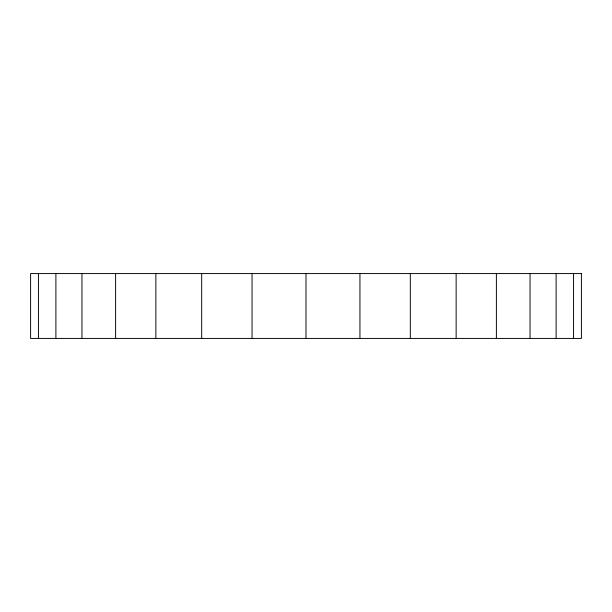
<?xml version="1.0" encoding="UTF-8"?>
<svg xmlns="http://www.w3.org/2000/svg" width="612" height="612" viewBox="0 0 612 612"><rect width="100%" height="100%" fill="white"/><g stroke="black" fill="none" stroke-linecap="round" stroke-linejoin="round"><path stroke-width="0.92" d="M573.566 273.572L573.566 338.428M556.109 273.572L556.109 338.428M530.046 273.572L530.046 338.428M496.386 273.572L496.386 338.428M456.139 273.572L456.139 338.428M410.323 273.572L410.323 338.428M359.94 273.572L359.94 338.428M306 273.572L306 338.428M252.06 273.572L252.06 338.428M201.677 273.572L201.677 338.428M155.861 273.572L155.861 338.428M115.614 273.572L115.614 338.428M81.954 273.572L81.954 338.428M55.891 273.572L55.891 338.428M38.434 273.572L38.434 338.428M581.4 273.572L30.6 273.572L30.6 338.428L581.4 338.428L581.4 273.572"/></g></svg>
